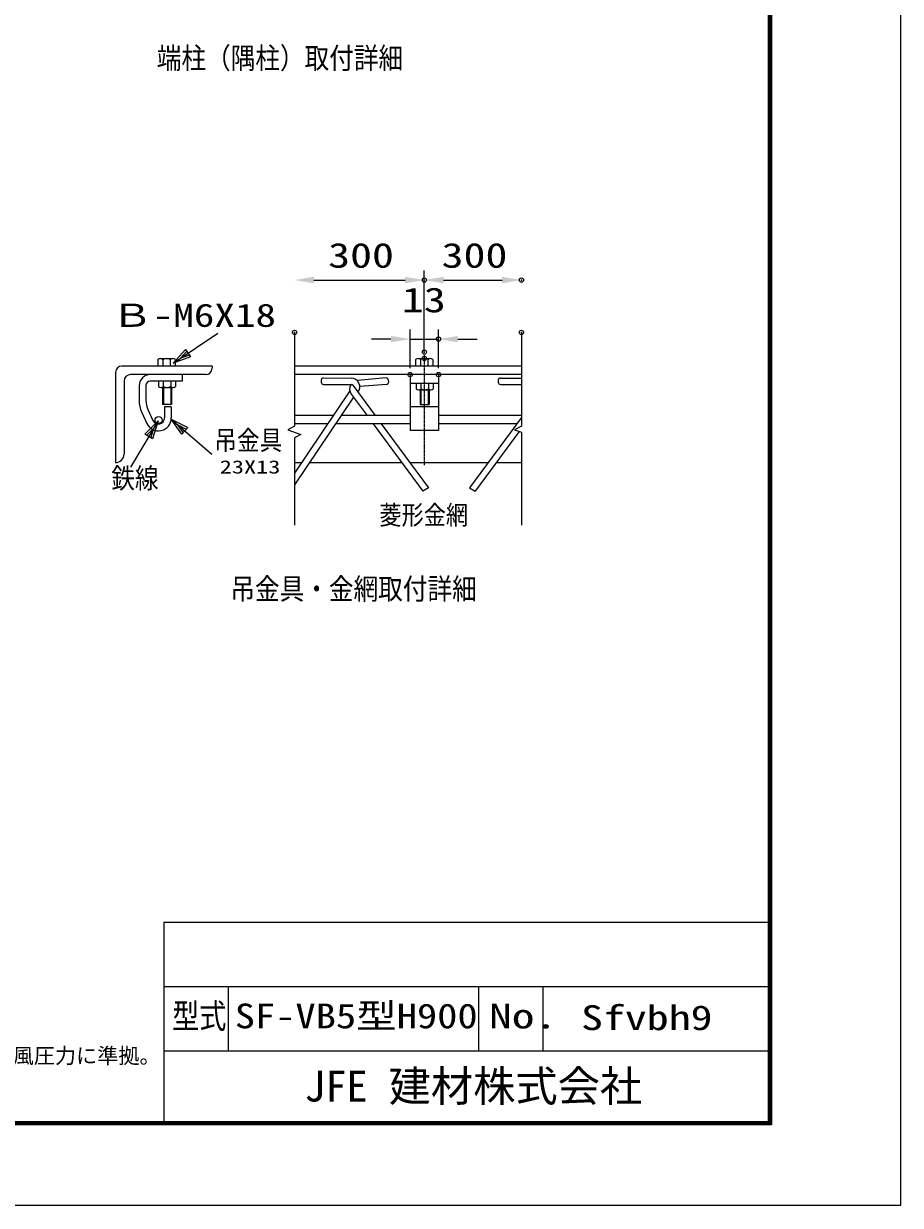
# Model space of a CAD drawing. Units: millimetres, scale not verified. Extents: x -4455 to 4455, y -3150 to 3150.
# Drawn here: x 2413 to 4455, y -3150 to -396 of the extents above; entities that cross this region are included whole.
import ezdxf
from ezdxf.enums import TextEntityAlignment as Align

# ---------------------------------------------------------------- set-up
doc = ezdxf.new("R2010")
doc.units = ezdxf.units.MM
doc.header["$LTSCALE"] = 20
doc.header["$PDMODE"] = 32
doc.header["$PDSIZE"] = 10
doc.linetypes.add('USER6', pattern=[0.216, 0.118, -0.039, 0.02, -0.039])
for name, color, linetype, lineweight in [('0-0_1', 7, 'Continuous', 25), ('0-2_0', 7, 'Continuous', 25), ('0-6_WAKU', 7, 'Continuous', 25), ('0-7_CENTLN-LMEC0', 2, 'USER6', 25)]:
    doc.layers.add(name, color=color, linetype=linetype, lineweight=lineweight)
doc.layers.add('0-5_DEFPOINTS', color=7, linetype='Continuous')
doc.layers.add('0-8_D-TTL-TXT', color=7, linetype='Continuous')
doc.styles.add('ＭＳ ゴシック', font='')
doc.styles.get('ＭＳ ゴシック').set_extended_font_data('MS Gothic')

# ---------------------------------------------------------------- blocks, each defined once
blk = doc.blocks.new('C65')
at = {"layer": '0-0_1', "color": 4}
blk.add_line((156037.7, 60874.7), (158113.3, 62287.1), dxfattribs=at)
blk.add_lwpolyline([(156850.4, 61173.6), (156037.7, 60874.7), (156614.1, 61520.9)], close=True, dxfattribs=at)
blk.add_lwpolyline([(156791.3, 61260.4), (156385, 61111), (156673.1, 61434.1)], dxfattribs=at)

msp = doc.modelspace()

# ---------------------------------------------------------------- linework, layer by layer
at = {"layer": '0-0_1'}
for p, q in [((2726.11, -1179.26), (2726.11, -1194.19)), ((2731.77, -1176.86), (2760.46, -1176.86)), ((2737.44, -1179.27), (2737.44, -1194.19)), ((2754.78, -1179.25), (2754.78, -1194.19)), ((2766.11, -1179.21), (2766.11, -1194.19)), ((3326.03, -1178.86), (3326.03, -1193.79)), ((3331.69, -1176.46), (3360.37, -1176.46)), ((3337.36, -1178.88), (3337.36, -1193.79)), ((3354.69, -1178.86), (3354.69, -1193.79)), ((3366.03, -1178.82), (3366.03, -1193.79)), ((2727.21, -1229.51), (2727.21, -1241.78)), ((2738.54, -1229.51), (2738.54, -1241.78)), ((2755.87, -1229.51), (2755.87, -1241.78)), ((2767.21, -1229.51), (2767.21, -1241.78)), ((2782.19, -1214.11), (2782.19, -1229.51)), ((3327.12, -1234.77), (3327.12, -1247.04)), ((3338.45, -1234.77), (3338.45, -1247.04)), ((3355.79, -1234.77), (3355.79, -1247.04)), ((3367.12, -1234.77), (3367.12, -1247.04)), ((2732.87, -1244.18), (2761.54, -1244.18)), ((2736.54, -1244.18), (2736.54, -1284.11)), ((2757.87, -1244.18), (2757.87, -1284.11)), ((3332.79, -1249.44), (3361.45, -1249.44)), ((3336.45, -1249.44), (3336.45, -1284.11)), ((3357.79, -1249.44), (3357.79, -1284.11)), ((3336.45, -1284.11), (3357.79, -1284.11))]:
    msp.add_line(p, q, dxfattribs=at)
at = {"layer": '0-0_1', "color": 4}
for p, q in [((2738.67, -1244.18), (2738.67, -1284.11)), ((2755.74, -1244.18), (2755.74, -1284.11)), ((3338.59, -1249.44), (3338.59, -1284.11)), ((3355.65, -1249.44), (3355.66, -1284.11))]:
    msp.add_line(p, q, dxfattribs=at)
at = {"layer": '0-0_1'}
for centre, radius, start, end in [((2731.76, -1184.57), 7.75, 43.05395, 136.76926), ((2746.16, -1193.81), 16.94, 59.3584, 120.92194), ((2760.48, -1185.06), 8.14, 45.86685, 134.53607), ((3331.68, -1184.17), 7.75, 43.05395, 136.76926), ((3346.08, -1193.41), 16.94, 59.3584, 120.92194), ((3360.4, -1184.66), 8.14, 45.86685, 134.53607), ((2732.85, -1236.47), 7.75, 223.23149, 316.94679), ((2747.25, -1227.23), 16.94, 239.07794, 300.64148), ((2761.58, -1235.98), 8.14, 225.46316, 314.1324), ((3332.77, -1241.73), 7.75, 223.23149, 316.94679), ((3347.17, -1232.49), 16.94, 239.07794, 300.64148), ((3361.49, -1241.24), 8.14, 225.46316, 314.1324)]:
    msp.add_arc(centre, radius, start, end, dxfattribs=at)
at = {"layer": '0-2_0', "color": 1}
for p, q in [((3346.41, -1161.46), (3346.41, -971.23)), ((3313.41, -1199.11), (3313.41, -1108.86)), ((3379.41, -1199.11), (3379.41, -1108.86))]:
    msp.add_line(p, q, dxfattribs=at)
at = {"layer": '0-2_0', "color": 2}
for p, q in [((3089.1, -993.73), (3301.41, -993.73)), ((3391.41, -993.73), (3527.59, -993.73)), ((3268.41, -1131.36), (3223.41, -1131.36)), ((3313.41, -1131.36), (3379.41, -1131.36)), ((3424.41, -1131.36), (3469.41, -1131.36))]:
    msp.add_line(p, q, dxfattribs=at)
at = {"layer": '0-2_0'}
for p, q in [((3044.1, -1115.9), (3044.1, -1334.55)), ((3572.59, -1115.9), (3572.59, -1334.55)), ((2852.19, -1194.11), (2642.19, -1194.11)), ((2852.19, -1194.11), (2852.19, -1199.11)), ((3566.14, -1194.11), (3044.1, -1194.11)), ((3572.59, -1194.11), (3044.1, -1194.11)), ((2647.19, -1229.11), (2647.19, -1399.11)), ((2837.19, -1214.11), (2662.19, -1214.11)), ((2782.19, -1229.51), (2708.19, -1229.51)), ((3572.59, -1214.11), (3044.1, -1214.11)), ((3106.46, -1226.93), (3106.44, -1231.93)), ((3111.42, -1236.95), (3176.14, -1237.24)), ((3111.48, -1221.95), (3176.21, -1222.24)), ((3179.94, -1239.02), (3232.04, -1309.73)), ((3257.15, -1221.91), (3190.7, -1227.57)), ((3258.43, -1236.86), (3196.12, -1242.16)), ((3262.56, -1226.47), (3262.98, -1231.45)), ((3313.41, -1214.11), (3313.41, -1344.12)), ((3379.41, -1234.76), (3313.41, -1234.76)), ((3379.41, -1214.11), (3379.41, -1344.12)), ((3518.54, -1226.97), (3518.51, -1231.97)), ((3523.49, -1236.99), (3572.59, -1237.21)), ((3523.56, -1221.99), (3572.59, -1222.21)), ((2682.19, -1240.11), (2682.19, -1274.65)), ((2698.19, -1239.51), (2698.19, -1274.65)), ((3172.91, -1251.97), (3044.1, -1443.94)), ((3181.38, -1266.26), (3044.1, -1470.87)), ((3176.3, -1259.36), (3213.41, -1309.73)), ((2757.87, -1284.11), (2736.54, -1284.11)), ((2741.19, -1289.11), (2741.19, -1315.11)), ((2757.19, -1289.11), (2741.19, -1289.11)), ((2757.19, -1289.11), (2757.19, -1315.11)), ((3379.41, -1289.11), (3313.41, -1289.11)), ((2688.24, -1302.25), (2699.95, -1327.69)), ((2702.77, -1295.56), (2714.44, -1320.9)), ((3134.15, -1309.73), (3044.1, -1309.73)), ((3313.41, -1309.73), (3152.21, -1309.73)), ((3572.59, -1309.73), (3379.41, -1309.73)), ((3572.59, -1313.98), (3451.95, -1477.72)), ((3044.1, -1334.55), (3028.17, -1342.93)), ((3028.17, -1342.93), (3058.77, -1353.59)), ((3121.37, -1328.78), (3044.1, -1328.78)), ((3313.41, -1328.78), (3139.44, -1328.78)), ((3227.44, -1328.78), (3343.1, -1485.75)), ((3246.07, -1328.78), (3355.81, -1477.72)), ((3379.41, -1344.12), (3313.41, -1344.12)), ((3561.69, -1328.78), (3379.41, -1328.78)), ((3567.19, -1346.6), (3464.67, -1485.75)), ((3572.59, -1348.48), (3572.59, -1564.89)), ((3058.77, -1353.59), (3044.1, -1361.3)), ((3044.1, -1361.3), (3044.1, -1564.89)), ((3044.1, -1419.09), (3060.78, -1419.09)), ((3078.84, -1419.09), (3293.99, -1419.09)), ((3312.62, -1419.09), (3495.14, -1419.09)), ((3513.78, -1419.09), (3572.59, -1419.09)), ((3355.81, -1477.72), (3343.1, -1485.75)), ((3451.95, -1477.72), (3464.67, -1485.75))]:
    msp.add_line(p, q, dxfattribs=at)
for points in [[(2627.19, -1209.11), (2627.19, -1419.11), (2627.39, -1419.11)], [(3572.59, -1334.55), (3556.65, -1342.93), (3572.59, -1348.48)]]:
    msp.add_lwpolyline(points, dxfattribs=at)
msp.add_circle((2727.42, -1320.05), 8.19, dxfattribs=at)
for centre, radius, start, end in [((2642.19, -1209.11), 15, 90, 180), ((2837.19, -1199.11), 15, 270, 0), ((2662.19, -1229.11), 15, 90, 180), ((2708.19, -1240.11), 26, 90, 180), ((2708.19, -1239.51), 10, 90, 180), ((3111.44, -1231.95), 5, 179.74316, 269.74316), ((3111.46, -1226.95), 5, 89.74316, 179.74316), ((3192.4, -1247.5), 20, 150.20381, 216.38235), ((3176.12, -1242.24), 5, 32.54977, 89.74316), ((3176.12, -1242.24), 20, 320.82678, 89.74316), ((3192.4, -1247.5), 20, 94.8681, 97.42908), ((3257.58, -1226.89), 5, 4.8681, 94.8681), ((3258, -1231.87), 5, 274.8681, 4.8681), ((3523.51, -1231.99), 5, 179.74316, 269.74316), ((3523.54, -1226.99), 5, 89.74316, 179.74316), ((2748.19, -1274.65), 66, 180, 204.72477), ((2748.19, -1274.65), 50, 180, 204.725), ((2727.19, -1315.11), 30, 204.79222, 0), ((2727.19, -1315.11), 14, 204.42627, 0), ((2627.19, -1399.11), 20, 270, 0)]:
    msp.add_arc(centre, radius, start, end, dxfattribs=at)
at = {"layer": '0-2_0', "color": 2}
for points in [[(3089.1, -986.23), (3044.1, -993.73), (3089.1, -1001.23)], [(3301.41, -986.23), (3346.41, -993.73), (3301.41, -1001.23)], [(3391.41, -986.23), (3346.41, -993.73), (3391.41, -1001.23)], [(3527.59, -986.23), (3572.59, -993.73), (3527.59, -1001.23)], [(3268.41, -1123.86), (3313.41, -1131.36), (3268.41, -1138.86)], [(3424.41, -1123.86), (3379.41, -1131.36), (3424.41, -1138.86)]]:
    msp.add_solid(points, dxfattribs=at)
at = {"layer": '0-5_DEFPOINTS'}
for p in [(3346.41, -993.73), (3572.59, -993.73), (3044.1, -1115.9), (3379.41, -1131.36), (3572.59, -1115.9), (3346.41, -1161.46), (3346.41, -1176.46), (3313.41, -1214.11), (3379.41, -1214.11)]:
    msp.add_point(p, dxfattribs=at)
at = {"layer": '0-6_WAKU'}
for p, q in [((2739.89, -2490), (2739.89, -2955)), ((2739.89, -2490), (4147.5, -2490)), ((2739.89, -2640), (4147.5, -2640)), ((2889.89, -2640), (2889.89, -2790)), ((3472.5, -2640), (3472.5, -2790)), ((3622.5, -2640), (3622.5, -2790)), ((2739.89, -2790), (4147.5, -2790))]:
    msp.add_line(p, q, dxfattribs=at)
at = {"layer": '0-6_WAKU', "color": 3}
msp.add_lwpolyline([(-4455, 3150), (4455, 3150), (4455, -3150), (-4455, -3150)], close=True, dxfattribs=at)
at = {"layer": '0-6_WAKU'}
for points in [[(-4155, 2962.5), (4155, 2962.5), (4155, -2962.5), (-4155, -2962.5)], [(-4153.13, 2960.62), (4153.12, 2960.62), (4153.12, -2960.63), (-4153.13, -2960.63)], [(-4151.25, 2958.75), (4151.25, 2958.75), (4151.25, -2958.75), (-4151.25, -2958.75)], [(-4149.38, 2956.87), (4149.37, 2956.87), (4149.37, -2956.88), (-4149.38, -2956.88)], [(-4147.5, 2955), (4147.5, 2955), (4147.5, -2955), (-4147.5, -2955)]]:
    msp.add_lwpolyline(points, close=True, dxfattribs=at)
at = {"layer": '0-7_CENTLN-LMEC0'}
msp.add_line((3346.41, -1169.11), (3346.41, -1425.12), dxfattribs=at)

# ---------------------------------------------------------------- block references
at = {"layer": '0-2_0', "xscale": 0.05, "yscale": 0.05}
msp.add_blockref('C65', (-5040.35, -4231.54), dxfattribs=at)
for p, rotation in [((-2202.67, 5430.72), 285), ((8510.77, 4733.87), 205)]:
    msp.add_blockref('C65', p, dxfattribs=dict(at, rotation=rotation))

# ---------------------------------------------------------------- texts
at = {"layer": '0-0_1', "color": 4, "style": 'ＭＳ ゴシック'}
for s, height, width, p in [('端柱（隅柱）取付詳細', 49.48, 0.85, (2723.34, -516.02)), ('Ｂ-M6X18', 54.12, 1.3, (2617.94, -1119.04)), ('吊金具', 45.45, 0.85, (2857.49, -1403.48)), ('鉄線', 47.36, 0.85, (2617.49, -1493.31)), ('菱形金網', 44.57, 0.85, (3241.78, -1576.91)), ('吊金具・金網取付詳細', 49.48, 0.85, (2894.73, -1752.9))]:
    msp.add_text(s, height=height, dxfattribs=dict(at, width=width)).set_placement(p, align=Align.BOTTOM_LEFT)
at = {"layer": '0-2_0', "color": 3, "style": 'ＭＳ ゴシック', "width": 1.3}
for s, p in [('300', (3122.4, -982.33)), ('300', (3386.64, -982.33)), ('13', (3294.2, -1086.21))]:
    msp.add_text(s, height=57.77, dxfattribs=at).set_placement(p, align=Align.BOTTOM_LEFT)
at = {"layer": '0-2_0', "color": 4, "style": 'ＭＳ ゴシック', "width": 1.35}
msp.add_text('23X13', height=30.79, dxfattribs=at).set_placement((2869.88, -1453.83), align=Align.BOTTOM_LEFT)
at = {"layer": '0-6_WAKU', "style": 'ＭＳ ゴシック'}
for s, width, p in [('型式', 0.8, (2759.25, -2754.96)), ('SF-VB5型H900', 1.2, (2904.86, -2754.72)), ('No.', 1.35, (3497.05, -2754.96)), ('Sfvbh9', 1.3, (3711.29, -2758.83))]:
    msp.add_text(s, height=57.73, dxfattribs=dict(at, width=width)).set_placement(p, align=Align.BOTTOM_LEFT)
msp.add_text('JFE 建材株式会社', height=72.16, dxfattribs=at).set_placement((3066.85, -2929.69), align=Align.BOTTOM_LEFT)
at = {"layer": '0-8_D-TTL-TXT', "style": 'ＭＳ ゴシック'}
msp.add_text('（設計条件）風荷重：昭和57年改正 建築基準法・同施行令に基づく風圧力に準拠。', height=36.08, dxfattribs=at).set_placement((886.94, -2830.2), align=Align.BOTTOM_LEFT)

doc.saveas('drawing.dxf')
